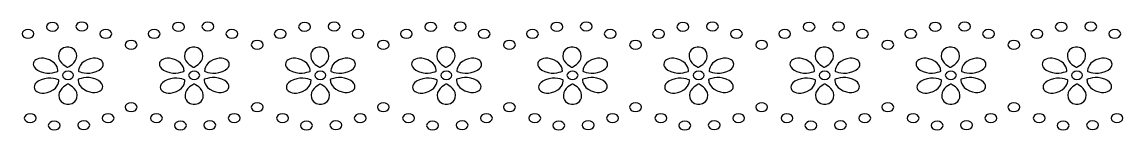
# Model space of a CAD drawing. Header units: centimetres. Extents: x -3 to 12.2, y -0.4 to 0.4.
# Drawn here: x 4.72 to 12.06, y -0.38 to 0.34 of the extents above; entities that cross this region are included whole.
import ezdxf

# ---------------------------------------------------------------- set-up
doc = ezdxf.new("R2010")
doc.units = ezdxf.units.CM
doc.header["$MEASUREMENT"] = 0
doc.layers.add('Layer 1', color=7, linetype='Continuous')

msp = doc.modelspace()

# ---------------------------------------------------------------- linework, layer by layer
at = {"layer": 'Layer 1'}
for points in [[(4.91932, 0.34057), (4.94139, 0.34057), (4.95922, 0.32739), (4.95922, 0.31112), (4.95922, 0.31112), (4.95922, 0.2949), (4.94136, 0.2817), (4.91932, 0.2817), (4.91932, 0.2817), (4.89731, 0.2817), (4.87942, 0.2949), (4.87942, 0.31112), (4.87942, 0.31112), (4.87942, 0.3274), (4.89731, 0.34057), (4.91932, 0.34057)], [(5.07582, 0.3134), (5.07582, 0.32967), (5.09368, 0.34285), (5.11572, 0.34285), (5.11572, 0.34285), (5.13773, 0.34285), (5.15559, 0.32967), (5.15559, 0.3134), (5.15559, 0.3134), (5.15559, 0.29715), (5.13773, 0.284), (5.11572, 0.284), (5.11572, 0.284), (5.09368, 0.28398), (5.07582, 0.29715), (5.07582, 0.3134)], [(5.76006, 0.34057), (5.7821, 0.34057), (5.79996, 0.32739), (5.79996, 0.31112), (5.79996, 0.31112), (5.79996, 0.2949), (5.7821, 0.2817), (5.76006, 0.2817), (5.76006, 0.2817), (5.73805, 0.2817), (5.72013, 0.2949), (5.72013, 0.31112), (5.72013, 0.31112), (5.72013, 0.3274), (5.73805, 0.34057), (5.76006, 0.34057)], [(5.91653, 0.3134), (5.91653, 0.32967), (5.93444, 0.34285), (5.95646, 0.34285), (5.95646, 0.34285), (5.97845, 0.34285), (5.99633, 0.32967), (5.99633, 0.3134), (5.99633, 0.3134), (5.99633, 0.29715), (5.97844, 0.284), (5.95646, 0.284), (5.95646, 0.284), (5.93445, 0.28398), (5.91653, 0.29715), (5.91653, 0.3134)], [(6.6008, 0.34057), (6.62284, 0.34057), (6.6407, 0.32739), (6.6407, 0.31112), (6.6407, 0.31112), (6.6407, 0.2949), (6.62281, 0.2817), (6.6008, 0.2817), (6.6008, 0.2817), (6.57879, 0.2817), (6.5609, 0.2949), (6.5609, 0.31112), (6.5609, 0.31112), (6.5609, 0.3274), (6.57876, 0.34057), (6.6008, 0.34057)], [(6.7573, 0.3134), (6.7573, 0.32967), (6.77516, 0.34285), (6.7972, 0.34285), (6.7972, 0.34285), (6.81921, 0.34285), (6.83707, 0.32967), (6.83707, 0.3134), (6.83707, 0.3134), (6.83707, 0.29715), (6.81918, 0.284), (6.7972, 0.284), (6.7972, 0.284), (6.77513, 0.28398), (6.7573, 0.29715), (6.7573, 0.3134)], [(7.44154, 0.34057), (7.46358, 0.34057), (7.48141, 0.32739), (7.48141, 0.31112), (7.48141, 0.31112), (7.48141, 0.2949), (7.46355, 0.2817), (7.44154, 0.2817), (7.44154, 0.2817), (7.41953, 0.2817), (7.40161, 0.2949), (7.40161, 0.31112), (7.40161, 0.31112), (7.40161, 0.3274), (7.41953, 0.34057), (7.44154, 0.34057)], [(7.59804, 0.3134), (7.59804, 0.32967), (7.61593, 0.34285), (7.63791, 0.34285), (7.63791, 0.34285), (7.65992, 0.34285), (7.67781, 0.32967), (7.67781, 0.3134), (7.67781, 0.3134), (7.67781, 0.29715), (7.65992, 0.284), (7.63791, 0.284), (7.63791, 0.284), (7.61593, 0.28398), (7.59804, 0.29715), (7.59804, 0.3134)], [(8.28225, 0.34057), (8.30429, 0.34057), (8.32215, 0.32739), (8.32215, 0.31112), (8.32215, 0.31112), (8.32215, 0.2949), (8.30429, 0.2817), (8.28225, 0.2817), (8.28225, 0.2817), (8.26024, 0.2817), (8.24235, 0.2949), (8.24235, 0.31112), (8.24235, 0.31112), (8.24235, 0.3274), (8.26024, 0.34057), (8.28225, 0.34057)], [(8.43875, 0.3134), (8.43875, 0.32967), (8.45664, 0.34285), (8.47865, 0.34285), (8.47865, 0.34285), (8.50066, 0.34285), (8.51852, 0.32967), (8.51852, 0.3134), (8.51852, 0.3134), (8.51852, 0.29715), (8.50066, 0.284), (8.47865, 0.284), (8.47865, 0.284), (8.45664, 0.284), (8.43875, 0.29715), (8.43875, 0.3134)], [(9.12302, 0.34057), (9.14506, 0.34057), (9.16287, 0.32739), (9.16287, 0.31112), (9.16287, 0.31112), (9.16287, 0.2949), (9.14506, 0.2817), (9.12302, 0.2817), (9.12302, 0.2817), (9.10101, 0.2817), (9.08312, 0.2949), (9.08312, 0.31112), (9.08312, 0.31112), (9.08312, 0.3274), (9.10101, 0.34057), (9.12302, 0.34057)], [(9.27952, 0.3134), (9.27952, 0.32967), (9.29735, 0.34285), (9.31937, 0.34285), (9.31937, 0.34285), (9.34141, 0.34285), (9.35927, 0.32967), (9.35927, 0.3134), (9.35927, 0.3134), (9.35927, 0.29715), (9.34141, 0.284), (9.31937, 0.284), (9.31937, 0.284), (9.29735, 0.28398), (9.27952, 0.29715), (9.27952, 0.3134)], [(9.96373, 0.34057), (9.9858, 0.34057), (10.00363, 0.32739), (10.00363, 0.31112), (10.00363, 0.31112), (10.00363, 0.2949), (9.98577, 0.2817), (9.96373, 0.2817), (9.96373, 0.2817), (9.94174, 0.2817), (9.92386, 0.2949), (9.92386, 0.31112), (9.92386, 0.31112), (9.92386, 0.3274), (9.94175, 0.34057), (9.96373, 0.34057)], [(10.12023, 0.3134), (10.12023, 0.32967), (10.13812, 0.34285), (10.16013, 0.34285), (10.16013, 0.34285), (10.18214, 0.34285), (10.20003, 0.32967), (10.20003, 0.3134), (10.20003, 0.3134), (10.20003, 0.29715), (10.18214, 0.284), (10.16013, 0.284), (10.16013, 0.284), (10.13809, 0.28398), (10.12023, 0.29715), (10.12023, 0.3134)], [(10.80447, 0.34057), (10.82651, 0.34057), (10.84434, 0.32739), (10.84434, 0.31112), (10.84434, 0.31112), (10.84434, 0.2949), (10.82645, 0.2817), (10.80447, 0.2817), (10.80447, 0.2817), (10.78249, 0.2817), (10.76457, 0.2949), (10.76457, 0.31112), (10.76457, 0.31112), (10.7646, 0.3274), (10.78249, 0.34057), (10.80447, 0.34057)], [(10.96097, 0.3134), (10.96097, 0.32967), (10.97886, 0.34285), (11.00084, 0.34285), (11.00084, 0.34285), (11.02285, 0.34285), (11.04074, 0.32967), (11.04074, 0.3134), (11.04074, 0.3134), (11.04074, 0.29715), (11.02285, 0.284), (11.00084, 0.284), (11.00084, 0.284), (10.97886, 0.28398), (10.96097, 0.29715), (10.96097, 0.3134)], [(11.64519, 0.34057), (11.66726, 0.34057), (11.68509, 0.32739), (11.68509, 0.31112), (11.68509, 0.31112), (11.68509, 0.2949), (11.66723, 0.2817), (11.64519, 0.2817), (11.64519, 0.2817), (11.6232, 0.2817), (11.60532, 0.2949), (11.60532, 0.31112), (11.60532, 0.31112), (11.60531, 0.3274), (11.6232, 0.34057), (11.64519, 0.34057)], [(11.80171, 0.3134), (11.80171, 0.32967), (11.81962, 0.34285), (11.84158, 0.34285), (11.84158, 0.34285), (11.86362, 0.34285), (11.88148, 0.32967), (11.88148, 0.3134), (11.88148, 0.3134), (11.88148, 0.29715), (11.86362, 0.284), (11.84158, 0.284), (11.84158, 0.284), (11.8196, 0.28398), (11.80171, 0.29715), (11.80171, 0.3134)], [(4.71681, 0.2636), (4.71681, 0.27982), (4.73467, 0.293), (4.75668, 0.293), (4.75668, 0.293), (4.77869, 0.293), (4.79658, 0.27982), (4.79658, 0.2636), (4.79658, 0.2636), (4.79658, 0.24733), (4.77869, 0.23415), (4.75668, 0.23415), (4.75668, 0.23415), (4.73467, 0.23415), (4.71681, 0.24733), (4.71681, 0.2636)], [(5.27526, 0.29303), (5.2973, 0.29303), (5.31511, 0.27985), (5.31511, 0.26363), (5.31511, 0.26363), (5.31511, 0.24736), (5.29725, 0.23418), (5.27526, 0.23418), (5.27526, 0.23418), (5.25327, 0.23418), (5.23539, 0.24736), (5.23539, 0.26363), (5.23539, 0.26363), (5.23539, 0.27985), (5.25325, 0.29303), (5.27526, 0.29303)], [(5.44401, 0.16171), (5.422, 0.16171), (5.40411, 0.17491), (5.40411, 0.19116), (5.40411, 0.19116), (5.40411, 0.20741), (5.42202, 0.22058), (5.44401, 0.22058), (5.44401, 0.22058), (5.46605, 0.22058), (5.48391, 0.2074), (5.48391, 0.19116), (5.48391, 0.19116), (5.48391, 0.17492), (5.46605, 0.16171), (5.44401, 0.16171)], [(5.55757, 0.2636), (5.55757, 0.27982), (5.5754, 0.293), (5.59742, 0.293), (5.59742, 0.293), (5.61944, 0.293), (5.63732, 0.27982), (5.63732, 0.2636), (5.63732, 0.2636), (5.63732, 0.24733), (5.61943, 0.23415), (5.59742, 0.23415), (5.59742, 0.23415), (5.57541, 0.23415), (5.55757, 0.24733), (5.55757, 0.2636)], [(6.11598, 0.29303), (6.13802, 0.29303), (6.15588, 0.27985), (6.15588, 0.26363), (6.15588, 0.26363), (6.15588, 0.24736), (6.13799, 0.23418), (6.11598, 0.23418), (6.11598, 0.23418), (6.09399, 0.23418), (6.07611, 0.24736), (6.07611, 0.26363), (6.07611, 0.26363), (6.0761, 0.27985), (6.09396, 0.29303), (6.11598, 0.29303)], [(6.28475, 0.16171), (6.26268, 0.16171), (6.24482, 0.17491), (6.24482, 0.19116), (6.24482, 0.19116), (6.24482, 0.20741), (6.26271, 0.22058), (6.28475, 0.22058), (6.28475, 0.22058), (6.30676, 0.22058), (6.32465, 0.2074), (6.32465, 0.19116), (6.32465, 0.19116), (6.32465, 0.17492), (6.30677, 0.16171), (6.28475, 0.16171)], [(6.39826, 0.2636), (6.39826, 0.27982), (6.41615, 0.293), (6.43816, 0.293), (6.43816, 0.293), (6.46017, 0.293), (6.47803, 0.27982), (6.47803, 0.2636), (6.47803, 0.2636), (6.47803, 0.24733), (6.46017, 0.23415), (6.43816, 0.23415), (6.43816, 0.23415), (6.41615, 0.23415), (6.39826, 0.24733), (6.39826, 0.2636)], [(6.95674, 0.29303), (6.97875, 0.29303), (6.99661, 0.27985), (6.99661, 0.26363), (6.99661, 0.26363), (6.99661, 0.24736), (6.97872, 0.23418), (6.95674, 0.23418), (6.95674, 0.23418), (6.93467, 0.23418), (6.91687, 0.24736), (6.91687, 0.26363), (6.91687, 0.26363), (6.91687, 0.27985), (6.93468, 0.29303), (6.95674, 0.29303)], [(7.12552, 0.16171), (7.10348, 0.16171), (7.08562, 0.17491), (7.08562, 0.19116), (7.08562, 0.19116), (7.08562, 0.20741), (7.10348, 0.22058), (7.12552, 0.22058), (7.12552, 0.22058), (7.14753, 0.22058), (7.16542, 0.2074), (7.16542, 0.19116), (7.16542, 0.19116), (7.16542, 0.17492), (7.14753, 0.16171), (7.12552, 0.16171)], [(7.23903, 0.2636), (7.23903, 0.27982), (7.25689, 0.293), (7.27893, 0.293), (7.27893, 0.293), (7.30094, 0.293), (7.3188, 0.27982), (7.3188, 0.2636), (7.3188, 0.2636), (7.3188, 0.24733), (7.30094, 0.23415), (7.27893, 0.23415), (7.27893, 0.23415), (7.25686, 0.23418), (7.23903, 0.24733), (7.23903, 0.2636)], [(7.79746, 0.29303), (7.81953, 0.29303), (7.83733, 0.27985), (7.83733, 0.26363), (7.83733, 0.26363), (7.83733, 0.24736), (7.8195, 0.23418), (7.79746, 0.23418), (7.79746, 0.23418), (7.77547, 0.23418), (7.75759, 0.24736), (7.75759, 0.26363), (7.75759, 0.26363), (7.75758, 0.27985), (7.77547, 0.29303), (7.79746, 0.29303)], [(7.96623, 0.16171), (7.94422, 0.16171), (7.9263, 0.17491), (7.9263, 0.19116), (7.9263, 0.19116), (7.9263, 0.20741), (7.94421, 0.22058), (7.96623, 0.22058), (7.96623, 0.22058), (7.98825, 0.22058), (8.00613, 0.2074), (8.00613, 0.19116), (8.00613, 0.19116), (8.00613, 0.17492), (7.98825, 0.16171), (7.96623, 0.16171)], [(8.07977, 0.2636), (8.07977, 0.27982), (8.09763, 0.293), (8.11964, 0.293), (8.11964, 0.293), (8.14168, 0.293), (8.15951, 0.27982), (8.15951, 0.2636), (8.15951, 0.2636), (8.15951, 0.24733), (8.14165, 0.23415), (8.11964, 0.23415), (8.11964, 0.23415), (8.09763, 0.23415), (8.07977, 0.24733), (8.07977, 0.2636)], [(8.6382, 0.29303), (8.66021, 0.29303), (8.67807, 0.27985), (8.67807, 0.26363), (8.67807, 0.26363), (8.67807, 0.24736), (8.66018, 0.23418), (8.6382, 0.23418), (8.6382, 0.23418), (8.61616, 0.23418), (8.59833, 0.24736), (8.59833, 0.26363), (8.59833, 0.26363), (8.59835, 0.27985), (8.61616, 0.29303), (8.6382, 0.29303)], [(8.80695, 0.16171), (8.78491, 0.16171), (8.76705, 0.17491), (8.76705, 0.19116), (8.76705, 0.19116), (8.76705, 0.20741), (8.78494, 0.22058), (8.80695, 0.22058), (8.80695, 0.22058), (8.82899, 0.22058), (8.84685, 0.2074), (8.84685, 0.19116), (8.84685, 0.19116), (8.84685, 0.17492), (8.82899, 0.16171), (8.80695, 0.16171)], [(8.92051, 0.2636), (8.92051, 0.27982), (8.93834, 0.293), (8.96038, 0.293), (8.96038, 0.293), (8.98239, 0.293), (9.00028, 0.27982), (9.00028, 0.2636), (9.00028, 0.2636), (9.00028, 0.24733), (8.98237, 0.23415), (8.96038, 0.23415), (8.96038, 0.23415), (8.93834, 0.23418), (8.92051, 0.24733), (8.92051, 0.2636)], [(9.47894, 0.29303), (9.50098, 0.29303), (9.51881, 0.27985), (9.51881, 0.26363), (9.51881, 0.26363), (9.51881, 0.24736), (9.50098, 0.23418), (9.47894, 0.23418), (9.47894, 0.23418), (9.45695, 0.23418), (9.43907, 0.24736), (9.43907, 0.26363), (9.43907, 0.26363), (9.43906, 0.27985), (9.45692, 0.29303), (9.47894, 0.29303)], [(9.64771, 0.16171), (9.62567, 0.16171), (9.60781, 0.17491), (9.60781, 0.19116), (9.60781, 0.19116), (9.60781, 0.20741), (9.6257, 0.22058), (9.64771, 0.22058), (9.64771, 0.22058), (9.66975, 0.22058), (9.68758, 0.2074), (9.68758, 0.19116), (9.68758, 0.19116), (9.68758, 0.17492), (9.66975, 0.16171), (9.64771, 0.16171)], [(9.76125, 0.2636), (9.76125, 0.27982), (9.77911, 0.293), (9.80112, 0.293), (9.80112, 0.293), (9.82313, 0.293), (9.84099, 0.27982), (9.84099, 0.2636), (9.84099, 0.2636), (9.84099, 0.24733), (9.82313, 0.23415), (9.80112, 0.23415), (9.80112, 0.23415), (9.77911, 0.23415), (9.76125, 0.24733), (9.76125, 0.2636)], [(10.31968, 0.29303), (10.34169, 0.29303), (10.35955, 0.27985), (10.35955, 0.26363), (10.35955, 0.26363), (10.35955, 0.24736), (10.34169, 0.23418), (10.31968, 0.23418), (10.31968, 0.23418), (10.29767, 0.23418), (10.27975, 0.24736), (10.27975, 0.26363), (10.27975, 0.26363), (10.27975, 0.27985), (10.29766, 0.29303), (10.31968, 0.29303)], [(10.48843, 0.16171), (10.46639, 0.16171), (10.44856, 0.17491), (10.44856, 0.19116), (10.44856, 0.19116), (10.44856, 0.20741), (10.46642, 0.22058), (10.48843, 0.22058), (10.48843, 0.22058), (10.51047, 0.22058), (10.52833, 0.2074), (10.52833, 0.19116), (10.52833, 0.19116), (10.52833, 0.17492), (10.51047, 0.16171), (10.48843, 0.16171)], [(10.60196, 0.2636), (10.60196, 0.27982), (10.61985, 0.293), (10.64183, 0.293), (10.64183, 0.293), (10.66387, 0.293), (10.68173, 0.27982), (10.68173, 0.2636), (10.68173, 0.2636), (10.68173, 0.24733), (10.66387, 0.23415), (10.64183, 0.23415), (10.64183, 0.23415), (10.61985, 0.23418), (10.60196, 0.24733), (10.60196, 0.2636)], [(11.16042, 0.29303), (11.18246, 0.29303), (11.20029, 0.27985), (11.20029, 0.26363), (11.20029, 0.26363), (11.20029, 0.24736), (11.18243, 0.23418), (11.16042, 0.23418), (11.16042, 0.23418), (11.13838, 0.23418), (11.12057, 0.24736), (11.12057, 0.26363), (11.12057, 0.26363), (11.12057, 0.27985), (11.13838, 0.29303), (11.16042, 0.29303)], [(11.32917, 0.16171), (11.30716, 0.16171), (11.28927, 0.17491), (11.28927, 0.19116), (11.28927, 0.19116), (11.28927, 0.20741), (11.30716, 0.22058), (11.32917, 0.22058), (11.32917, 0.22058), (11.35124, 0.22058), (11.36904, 0.2074), (11.36904, 0.19116), (11.36904, 0.19116), (11.36904, 0.17492), (11.35123, 0.16171), (11.32917, 0.16171)], [(11.4427, 0.2636), (11.4427, 0.27982), (11.46053, 0.293), (11.48257, 0.293), (11.48257, 0.293), (11.50458, 0.293), (11.52244, 0.27982), (11.52244, 0.2636), (11.52244, 0.2636), (11.52244, 0.24733), (11.50455, 0.23415), (11.48257, 0.23415), (11.48257, 0.23415), (11.46053, 0.23418), (11.4427, 0.24733), (11.4427, 0.2636)], [(12.00116, 0.29303), (12.0232, 0.29303), (12.04101, 0.27985), (12.04101, 0.26363), (12.04101, 0.26363), (12.04101, 0.24736), (12.02318, 0.23418), (12.00116, 0.23418), (12.00116, 0.23418), (11.97912, 0.23418), (11.96126, 0.24736), (11.96126, 0.26363), (11.96126, 0.26363), (11.96126, 0.27985), (11.97912, 0.29303), (12.00116, 0.29303)], [(5.0206, 0.17571), (5.03788, 0.17571), (5.08148, 0.16727), (5.08148, 0.11623), (5.08148, 0.11623), (5.08148, 0.06517), (5.0206, 0.0417), (5.0206, 0.0417), (5.0206, 0.0417), (5.0206, 0.0417), (4.95964, 0.06517), (4.95964, 0.11623), (4.95964, 0.11623), (4.95967, 0.16727), (5.0033, 0.17571), (5.0206, 0.17571)], [(5.86131, 0.17571), (5.87861, 0.17571), (5.92224, 0.16727), (5.92224, 0.11623), (5.92224, 0.11623), (5.92224, 0.06517), (5.86131, 0.0417), (5.86131, 0.0417), (5.86131, 0.0417), (5.86131, 0.0417), (5.80038, 0.06517), (5.80038, 0.11623), (5.80038, 0.11623), (5.80043, 0.16727), (5.84404, 0.17571), (5.86131, 0.17571)], [(6.70208, 0.17571), (6.71936, 0.17571), (6.76299, 0.16727), (6.76299, 0.11623), (6.76299, 0.11623), (6.76299, 0.06517), (6.70208, 0.0417), (6.70208, 0.0417), (6.70208, 0.0417), (6.70208, 0.0417), (6.64112, 0.06517), (6.64112, 0.11623), (6.64112, 0.11623), (6.64115, 0.16727), (6.68475, 0.17571), (6.70208, 0.17571)], [(7.54279, 0.17571), (7.56009, 0.17571), (7.60367, 0.16727), (7.60367, 0.11623), (7.60367, 0.11623), (7.60367, 0.06517), (7.54279, 0.0417), (7.54279, 0.0417), (7.54279, 0.0417), (7.54279, 0.0417), (7.48186, 0.06517), (7.48186, 0.11623), (7.48186, 0.11623), (7.48189, 0.16727), (7.52552, 0.17571), (7.54279, 0.17571)], [(8.38353, 0.17571), (8.40081, 0.17571), (8.44441, 0.16727), (8.44441, 0.11623), (8.44441, 0.11623), (8.44441, 0.06517), (8.38353, 0.0417), (8.38353, 0.0417), (8.38353, 0.0417), (8.38353, 0.0417), (8.3226, 0.06517), (8.3226, 0.11623), (8.3226, 0.11623), (8.32265, 0.16727), (8.36623, 0.17571), (8.38353, 0.17571)], [(9.22427, 0.17571), (9.24155, 0.17571), (9.28515, 0.16727), (9.28515, 0.11623), (9.28515, 0.11623), (9.28515, 0.06517), (9.22427, 0.0417), (9.22427, 0.0417), (9.22427, 0.0417), (9.22427, 0.0417), (9.16331, 0.06517), (9.16331, 0.11623), (9.16331, 0.11623), (9.16334, 0.16727), (9.20694, 0.17571), (9.22427, 0.17571)], [(10.06501, 0.17571), (10.08229, 0.17571), (10.12589, 0.16727), (10.12589, 0.11623), (10.12589, 0.11623), (10.12589, 0.06517), (10.06501, 0.0417), (10.06501, 0.0417), (10.06501, 0.0417), (10.06501, 0.0417), (10.0041, 0.06517), (10.0041, 0.11623), (10.0041, 0.11623), (10.00411, 0.16727), (10.04771, 0.17571), (10.06501, 0.17571)], [(10.90578, 0.17571), (10.92303, 0.17571), (10.96663, 0.16727), (10.96663, 0.11623), (10.96663, 0.11623), (10.96663, 0.06517), (10.90578, 0.0417), (10.90578, 0.0417), (10.90578, 0.0417), (10.90578, 0.0417), (10.84485, 0.06517), (10.84485, 0.11623), (10.84485, 0.11623), (10.84485, 0.16727), (10.88842, 0.17571), (10.90578, 0.17571)], [(11.74647, 0.17571), (11.76383, 0.17571), (11.80735, 0.16727), (11.80735, 0.11623), (11.80735, 0.11623), (11.80735, 0.06517), (11.74647, 0.0417), (11.74647, 0.0417), (11.74647, 0.0417), (11.74647, 0.0417), (11.68556, 0.06517), (11.68556, 0.11623), (11.68556, 0.11623), (11.68559, 0.16727), (11.72916, 0.17571), (11.74647, 0.17571)], [(4.89916, 0.09073), (4.95909, 0.06522), (4.95615, 0.01458), (4.95615, 0.01458), (4.95615, 0.01458), (4.95615, 0.01458), (4.89821, -0.01259), (4.83825, 0.01291), (4.83825, 0.01291), (4.77835, 0.03844), (4.79028, 0.07051), (4.79891, 0.0816), (4.79891, 0.0816), (4.80753, 0.0926), (4.83923, 0.11626), (4.89916, 0.09073)], [(5.25089, 0.08125), (5.25952, 0.07022), (5.27142, 0.03812), (5.21152, 0.01259), (5.21152, 0.01259), (5.15159, -0.01292), (5.09365, 0.01426), (5.09365, 0.01426), (5.09365, 0.01426), (5.09365, 0.01426), (5.09074, 0.0649), (5.15059, 0.09041), (5.15059, 0.09041), (5.21052, 0.11594), (5.24222, 0.09231), (5.25089, 0.08125)], [(5.73987, 0.09073), (5.79982, 0.06522), (5.79686, 0.01458), (5.79686, 0.01458), (5.79686, 0.01458), (5.79686, 0.01458), (5.73892, -0.01259), (5.67901, 0.01291), (5.67901, 0.01291), (5.61908, 0.03844), (5.63096, 0.07051), (5.63961, 0.0816), (5.63961, 0.0816), (5.6483, 0.0926), (5.68002, 0.11626), (5.73987, 0.09073)], [(6.09163, 0.08125), (6.10028, 0.07022), (6.11214, 0.03812), (6.05223, 0.01259), (6.05223, 0.01259), (5.99233, -0.01292), (5.93438, 0.01426), (5.93438, 0.01426), (5.93438, 0.01426), (5.93438, 0.01426), (5.93144, 0.0649), (5.99134, 0.09041), (5.99134, 0.09041), (6.05123, 0.11594), (6.08293, 0.09231), (6.09163, 0.08125)], [(6.58064, 0.09073), (6.64059, 0.06522), (6.63763, 0.01458), (6.63763, 0.01458), (6.63763, 0.01458), (6.63763, 0.01458), (6.57969, -0.01259), (6.51973, 0.01291), (6.51973, 0.01291), (6.45985, 0.03844), (6.47173, 0.07051), (6.48041, 0.0816), (6.48041, 0.0816), (6.48899, 0.0926), (6.52071, 0.11626), (6.58064, 0.09073)], [(6.93237, 0.08125), (6.941, 0.07022), (6.95288, 0.03812), (6.893, 0.01259), (6.893, 0.01259), (6.83305, -0.01292), (6.7751, 0.01426), (6.7751, 0.01426), (6.7751, 0.01426), (6.7751, 0.01426), (6.77222, 0.0649), (6.83209, 0.09041), (6.83209, 0.09041), (6.89197, 0.11594), (6.9237, 0.09231), (6.93237, 0.08125)], [(7.42135, 0.09073), (7.48128, 0.06522), (7.47834, 0.01458), (7.47834, 0.01458), (7.47834, 0.01458), (7.47834, 0.01458), (7.4204, -0.01259), (7.36047, 0.01291), (7.36047, 0.01291), (7.30057, 0.03844), (7.31242, 0.07051), (7.3211, 0.0816), (7.3211, 0.0816), (7.32973, 0.0926), (7.36148, 0.11626), (7.42135, 0.09073)], [(7.77311, 0.08125), (7.78171, 0.07022), (7.79359, 0.03812), (7.73369, 0.01259), (7.73369, 0.01259), (7.67381, -0.01292), (7.61587, 0.01426), (7.61587, 0.01426), (7.61587, 0.01426), (7.61587, 0.01426), (7.61293, 0.0649), (7.67281, 0.09041), (7.67281, 0.09041), (7.73271, 0.11594), (7.76444, 0.09231), (7.77311, 0.08125)], [(8.26209, 0.09073), (8.32207, 0.06522), (8.31913, 0.01458), (8.31913, 0.01458), (8.31913, 0.01458), (8.31913, 0.01458), (8.26116, -0.01259), (8.20121, 0.01291), (8.20121, 0.01291), (8.14133, 0.03844), (8.15324, 0.07051), (8.16187, 0.0816), (8.16187, 0.0816), (8.17049, 0.0926), (8.20219, 0.11626), (8.26209, 0.09073)], [(8.61385, 0.08125), (8.62245, 0.07022), (8.63433, 0.03812), (8.57443, 0.01259), (8.57443, 0.01259), (8.51455, -0.01292), (8.45658, 0.01426), (8.45658, 0.01426), (8.45658, 0.01426), (8.45658, 0.01426), (8.45367, 0.0649), (8.51354, 0.09041), (8.51354, 0.09041), (8.57345, 0.11594), (8.60515, 0.09231), (8.61385, 0.08125)], [(9.10286, 0.09073), (9.16279, 0.06522), (9.15982, 0.01458), (9.15982, 0.01458), (9.15982, 0.01458), (9.15982, 0.01458), (9.10188, -0.01259), (9.04192, 0.01291), (9.04192, 0.01291), (8.98204, 0.03844), (8.99395, 0.07051), (9.00258, 0.0816), (9.00258, 0.0816), (9.01123, 0.0926), (9.04296, 0.11626), (9.10286, 0.09073)], [(9.45459, 0.08125), (9.46319, 0.07022), (9.4751, 0.03812), (9.41517, 0.01259), (9.41517, 0.01259), (9.35529, -0.01292), (9.29732, 0.01426), (9.29732, 0.01426), (9.29732, 0.01426), (9.29732, 0.01426), (9.29438, 0.0649), (9.35426, 0.09041), (9.35426, 0.09041), (9.41422, 0.11594), (9.44594, 0.09231), (9.45459, 0.08125)], [(9.94357, 0.09073), (10.00352, 0.06522), (10.00053, 0.01458), (10.00053, 0.01458), (10.00053, 0.01458), (10.00053, 0.01458), (9.94259, -0.01259), (9.88268, 0.01291), (9.88268, 0.01291), (9.82275, 0.03844), (9.83466, 0.07051), (9.84328, 0.0816), (9.84328, 0.0816), (9.85195, 0.0926), (9.8837, 0.11626), (9.94357, 0.09073)], [(10.29533, 0.08125), (10.30393, 0.07022), (10.31586, 0.03812), (10.25588, 0.01259), (10.25588, 0.01259), (10.196, -0.01292), (10.13806, 0.01426), (10.13806, 0.01426), (10.13806, 0.01426), (10.13806, 0.01426), (10.1351, 0.0649), (10.195, 0.09041), (10.195, 0.09041), (10.25493, 0.11594), (10.28663, 0.09231), (10.29533, 0.08125)], [(10.78431, 0.09073), (10.84426, 0.06522), (10.84133, 0.01458), (10.84133, 0.01458), (10.84133, 0.01458), (10.84133, 0.01458), (10.78336, -0.01259), (10.72341, 0.01291), (10.72341, 0.01291), (10.66356, 0.03844), (10.67541, 0.07051), (10.68412, 0.0816), (10.68412, 0.0816), (10.69269, 0.0926), (10.72438, 0.11626), (10.78431, 0.09073)], [(11.13607, 0.08125), (11.14467, 0.07022), (11.1566, 0.03812), (11.0967, 0.01259), (11.0967, 0.01259), (11.0368, -0.01292), (10.9788, 0.01426), (10.9788, 0.01426), (10.9788, 0.01426), (10.9788, 0.01426), (10.97589, 0.0649), (11.03579, 0.09041), (11.03579, 0.09041), (11.09567, 0.11594), (11.1274, 0.09231), (11.13607, 0.08125)], [(11.62505, 0.09073), (11.68498, 0.06522), (11.68201, 0.01458), (11.68201, 0.01458), (11.68201, 0.01458), (11.68201, 0.01458), (11.62409, -0.01259), (11.56416, 0.01291), (11.56416, 0.01291), (11.50426, 0.03844), (11.51616, 0.07051), (11.52479, 0.0816), (11.52479, 0.0816), (11.53343, 0.0926), (11.56515, 0.11626), (11.62505, 0.09073)], [(11.97681, 0.08125), (11.98541, 0.07022), (11.99729, 0.03812), (11.93739, 0.01259), (11.93739, 0.01259), (11.87751, -0.01292), (11.81957, 0.01426), (11.81957, 0.01426), (11.81957, 0.01426), (11.81957, 0.01426), (11.81661, 0.0649), (11.87651, 0.09041), (11.87651, 0.09041), (11.93641, 0.11594), (11.96811, 0.09231), (11.97681, 0.08125)], [(5.06047, -0.01262), (5.06047, -0.0276), (5.04404, -0.03977), (5.02364, -0.03977), (5.02364, -0.03977), (5.00329, -0.03977), (4.98681, -0.02763), (4.98681, -0.01262), (4.98681, -0.01262), (4.98681, 0.00241), (5.00327, 0.01455), (5.02364, 0.01455), (5.02364, 0.01455), (5.04402, 0.01455), (5.06047, 0.00241), (5.06047, -0.01262)], [(5.90124, -0.01262), (5.90124, -0.0276), (5.88473, -0.03977), (5.86436, -0.03977), (5.86436, -0.03977), (5.84404, -0.03977), (5.82756, -0.02763), (5.82756, -0.01262), (5.82756, -0.01262), (5.82756, 0.00241), (5.84404, 0.01455), (5.86436, 0.01455), (5.86436, 0.01455), (5.88473, 0.01455), (5.90124, 0.00241), (5.90124, -0.01262)], [(6.74195, -0.01262), (6.74195, -0.0276), (6.72547, -0.03977), (6.70509, -0.03977), (6.70509, -0.03977), (6.68474, -0.03977), (6.66829, -0.02763), (6.66829, -0.01262), (6.66829, -0.01262), (6.66829, 0.00241), (6.68475, 0.01455), (6.70509, 0.01455), (6.70509, 0.01455), (6.72547, 0.01458), (6.74195, 0.00241), (6.74195, -0.01262)], [(7.58272, -0.01262), (7.58272, -0.0276), (7.56621, -0.03977), (7.54584, -0.03977), (7.54584, -0.03977), (7.52549, -0.03977), (7.50898, -0.02763), (7.50898, -0.01262), (7.50898, -0.01262), (7.50898, 0.00241), (7.52549, 0.01455), (7.54584, 0.01455), (7.54584, 0.01455), (7.56621, 0.01458), (7.58272, 0.00241), (7.58272, -0.01262)], [(8.42343, -0.01262), (8.42343, -0.0276), (8.40695, -0.03977), (8.3866, -0.03977), (8.3866, -0.03977), (8.36625, -0.03977), (8.34969, -0.02763), (8.34969, -0.01262), (8.34969, -0.01262), (8.34969, 0.00241), (8.36623, 0.01455), (8.3866, 0.01455), (8.3866, 0.01455), (8.40692, 0.01455), (8.42343, 0.00241), (8.42343, -0.01262)], [(9.26417, -0.01262), (9.26417, -0.0276), (9.24771, -0.03977), (9.22731, -0.03977), (9.22731, -0.03977), (9.20699, -0.03977), (9.19045, -0.02763), (9.19045, -0.01262), (9.19045, -0.01262), (9.19045, 0.00241), (9.20696, 0.01455), (9.22731, 0.01455), (9.22731, 0.01455), (9.24769, 0.01455), (9.26417, 0.00241), (9.26417, -0.01262)], [(10.10491, -0.01262), (10.10491, -0.0276), (10.08843, -0.03977), (10.06803, -0.03977), (10.06803, -0.03977), (10.04774, -0.03977), (10.03123, -0.02763), (10.03123, -0.01262), (10.03123, -0.01262), (10.03123, 0.00241), (10.04774, 0.01455), (10.06803, 0.01455), (10.06803, 0.01455), (10.0884, 0.01455), (10.10491, 0.00241), (10.10491, -0.01262)], [(10.94563, -0.01262), (10.94563, -0.0276), (10.92917, -0.03977), (10.90877, -0.03977), (10.90877, -0.03977), (10.88845, -0.03977), (10.87197, -0.02763), (10.87197, -0.01262), (10.87197, -0.01262), (10.87197, 0.00241), (10.88845, 0.01455), (10.90877, 0.01455), (10.90877, 0.01455), (10.92914, 0.01455), (10.94563, 0.00241), (10.94563, -0.01262)], [(11.78639, -0.01262), (11.78639, -0.0276), (11.76991, -0.03977), (11.74953, -0.03977), (11.74953, -0.03977), (11.72918, -0.03977), (11.71267, -0.02763), (11.71267, -0.01262), (11.71267, -0.01262), (11.71267, 0.00241), (11.72918, 0.01455), (11.74953, 0.01455), (11.74953, 0.01455), (11.76988, 0.01455), (11.78639, 0.00241), (11.78639, -0.01262)], [(4.80499, -0.11131), (4.79636, -0.10025), (4.78451, -0.06816), (4.84439, -0.0426), (4.84439, -0.0426), (4.90432, -0.01709), (4.96226, -0.04427), (4.96226, -0.04427), (4.96226, -0.04427), (4.96226, -0.04427), (4.9652, -0.09494), (4.90527, -0.12044), (4.90527, -0.12044), (4.84539, -0.14597), (4.81367, -0.12232), (4.80499, -0.11131)], [(5.02364, -0.20548), (5.00636, -0.20548), (4.96273, -0.19701), (4.96273, -0.14598), (4.96273, -0.14598), (4.96273, -0.09495), (5.02364, -0.0715), (5.02364, -0.0715), (5.02364, -0.0715), (5.02364, -0.0715), (5.08452, -0.09497), (5.08452, -0.14598), (5.08452, -0.14598), (5.08452, -0.19699), (5.04097, -0.20548), (5.02364, -0.20548)], [(5.14755, -0.11623), (5.08765, -0.0907), (5.09056, -0.04008), (5.09056, -0.04008), (5.09056, -0.04008), (5.09056, -0.04008), (5.14853, -0.01288), (5.20846, -0.03841), (5.20846, -0.03841), (5.26836, -0.06394), (5.25643, -0.09604), (5.2478, -0.10707), (5.2478, -0.10707), (5.2392, -0.11814), (5.20742, -0.14176), (5.14755, -0.11623)], [(5.64576, -0.11131), (5.63713, -0.10025), (5.62525, -0.06816), (5.68513, -0.0426), (5.68513, -0.0426), (5.74511, -0.01709), (5.80303, -0.04427), (5.80303, -0.04427), (5.80303, -0.04427), (5.80303, -0.04427), (5.80594, -0.09494), (5.74607, -0.12044), (5.74607, -0.12044), (5.68613, -0.14597), (5.65444, -0.12232), (5.64576, -0.11131)], [(5.86438, -0.20548), (5.8471, -0.20548), (5.8035, -0.19701), (5.8035, -0.14598), (5.8035, -0.14598), (5.8035, -0.09495), (5.86438, -0.0715), (5.86438, -0.0715), (5.86438, -0.0715), (5.86438, -0.0715), (5.92531, -0.09497), (5.92531, -0.14598), (5.92531, -0.14598), (5.92531, -0.19699), (5.88171, -0.20548), (5.86438, -0.20548)], [(5.98826, -0.11623), (5.92836, -0.0907), (5.93127, -0.04008), (5.93127, -0.04008), (5.93127, -0.04008), (5.93127, -0.04008), (5.98927, -0.01288), (6.04914, -0.03841), (6.04914, -0.03841), (6.10904, -0.06394), (6.09716, -0.09604), (6.08851, -0.10707), (6.08851, -0.10707), (6.07991, -0.11814), (6.04816, -0.14176), (5.98826, -0.11623)], [(6.48647, -0.11131), (6.47784, -0.10025), (6.46599, -0.06816), (6.52584, -0.0426), (6.52584, -0.0426), (6.58579, -0.01709), (6.64374, -0.04427), (6.64374, -0.04427), (6.64374, -0.04427), (6.64374, -0.04427), (6.64668, -0.09494), (6.58675, -0.12044), (6.58675, -0.12044), (6.52687, -0.14597), (6.49512, -0.12232), (6.48647, -0.11131)], [(6.70512, -0.20548), (6.68782, -0.20548), (6.64421, -0.19701), (6.64421, -0.14598), (6.64421, -0.14598), (6.64421, -0.09495), (6.70512, -0.0715), (6.70512, -0.0715), (6.70512, -0.0715), (6.70512, -0.0715), (6.766, -0.09497), (6.766, -0.14598), (6.766, -0.14598), (6.766, -0.19699), (6.72243, -0.20548), (6.70512, -0.20548)], [(6.829, -0.11623), (6.76912, -0.0907), (6.77201, -0.04008), (6.77201, -0.04008), (6.77201, -0.04008), (6.77201, -0.04008), (6.83003, -0.01288), (6.88986, -0.03841), (6.88986, -0.03841), (6.94981, -0.06394), (6.93791, -0.09604), (6.92931, -0.10707), (6.92931, -0.10707), (6.9206, -0.11814), (6.8889, -0.14176), (6.829, -0.11623)], [(7.32724, -0.11131), (7.31859, -0.10025), (7.30676, -0.06816), (7.36661, -0.0426), (7.36661, -0.0426), (7.42654, -0.01709), (7.48451, -0.04427), (7.48451, -0.04427), (7.48451, -0.04427), (7.48451, -0.04427), (7.48742, -0.09494), (7.42752, -0.12044), (7.42752, -0.12044), (7.36762, -0.14594), (7.33586, -0.12232), (7.32724, -0.11131)], [(7.54584, -0.20548), (7.52856, -0.20548), (7.48496, -0.19701), (7.48496, -0.14598), (7.48496, -0.14598), (7.48496, -0.09495), (7.54584, -0.0715), (7.54584, -0.0715), (7.54584, -0.0715), (7.54584, -0.0715), (7.60675, -0.09497), (7.60675, -0.14598), (7.60675, -0.14598), (7.60675, -0.19699), (7.56319, -0.20548), (7.54584, -0.20548)], [(7.66974, -0.11623), (7.60984, -0.0907), (7.61278, -0.04008), (7.61278, -0.04008), (7.61278, -0.04008), (7.61278, -0.04008), (7.67075, -0.01288), (7.73063, -0.03841), (7.73063, -0.03841), (7.79056, -0.06394), (7.77865, -0.09604), (7.77005, -0.10707), (7.77005, -0.10707), (7.76139, -0.11814), (7.72964, -0.14176), (7.66974, -0.11623)], [(8.16798, -0.11131), (8.15933, -0.10025), (8.14745, -0.06816), (8.20732, -0.0426), (8.20732, -0.0426), (8.26727, -0.01709), (8.32524, -0.04427), (8.32524, -0.04427), (8.32524, -0.04427), (8.32524, -0.04427), (8.32812, -0.09494), (8.2682, -0.12044), (8.2682, -0.12044), (8.20833, -0.14597), (8.17663, -0.12232), (8.16798, -0.11131)], [(8.38663, -0.20548), (8.3693, -0.20548), (8.32572, -0.19701), (8.32572, -0.14598), (8.32572, -0.14598), (8.32572, -0.09495), (8.38663, -0.0715), (8.38663, -0.0715), (8.38663, -0.0715), (8.38663, -0.0715), (8.44751, -0.09497), (8.44751, -0.14598), (8.44751, -0.14598), (8.44751, -0.19698), (8.40393, -0.20548), (8.38663, -0.20548)], [(8.51048, -0.11623), (8.45055, -0.0907), (8.45352, -0.04008), (8.45352, -0.04008), (8.45352, -0.04008), (8.45352, -0.04008), (8.51149, -0.01288), (8.57134, -0.03841), (8.57134, -0.03841), (8.63132, -0.06394), (8.61936, -0.09604), (8.61079, -0.10707), (8.61079, -0.10707), (8.60211, -0.11814), (8.57038, -0.14176), (8.51048, -0.11623)], [(9.00869, -0.11131), (9.00009, -0.10025), (8.98824, -0.06816), (9.04806, -0.0426), (9.04806, -0.0426), (9.10799, -0.01709), (9.16596, -0.04427), (9.16596, -0.04427), (9.16596, -0.04427), (9.16596, -0.04427), (9.1689, -0.09494), (9.10897, -0.12044), (9.10897, -0.12044), (9.04909, -0.14597), (9.01734, -0.12232), (9.00869, -0.11131)], [(9.22732, -0.20548), (9.21004, -0.20548), (9.16647, -0.19701), (9.16647, -0.14598), (9.16647, -0.14598), (9.16647, -0.09495), (9.22732, -0.0715), (9.22732, -0.0715), (9.22732, -0.0715), (9.22732, -0.0715), (9.28823, -0.09497), (9.28823, -0.14598), (9.28823, -0.14598), (9.28823, -0.19699), (9.24467, -0.20548), (9.22732, -0.20548)], [(9.35122, -0.11623), (9.29129, -0.0907), (9.29423, -0.04008), (9.29423, -0.04008), (9.29423, -0.04008), (9.29423, -0.04008), (9.35223, -0.01288), (9.41213, -0.03841), (9.41213, -0.03841), (9.47206, -0.06394), (9.46013, -0.09604), (9.4515, -0.10707), (9.4515, -0.10707), (9.44285, -0.11814), (9.41112, -0.14176), (9.35122, -0.11623)], [(9.84946, -0.11131), (9.84081, -0.10025), (9.82895, -0.06816), (9.8888, -0.0426), (9.8888, -0.0426), (9.94875, -0.01709), (10.0067, -0.04427), (10.0067, -0.04427), (10.0067, -0.04427), (10.0067, -0.04427), (10.00964, -0.09494), (9.94974, -0.12044), (9.94974, -0.12044), (9.88984, -0.14594), (9.85811, -0.12232), (9.84946, -0.11131)], [(10.06803, -0.20548), (10.05075, -0.20548), (10.00718, -0.19701), (10.00718, -0.14598), (10.00718, -0.14598), (10.00718, -0.09495), (10.06803, -0.0715), (10.06803, -0.0715), (10.06803, -0.0715), (10.06803, -0.0715), (10.12896, -0.09497), (10.12896, -0.14598), (10.12896, -0.14598), (10.12896, -0.19699), (10.08539, -0.20548), (10.06803, -0.20548)], [(10.19196, -0.11623), (10.13206, -0.0907), (10.13497, -0.04008), (10.13497, -0.04008), (10.13497, -0.04008), (10.13497, -0.04008), (10.19297, -0.01288), (10.25282, -0.03841), (10.25282, -0.03841), (10.31275, -0.06394), (10.30084, -0.09604), (10.29224, -0.10707), (10.29224, -0.10707), (10.28359, -0.11814), (10.25186, -0.14176), (10.19196, -0.11623)], [(10.69015, -0.11131), (10.68152, -0.10025), (10.66967, -0.06816), (10.72955, -0.0426), (10.72955, -0.0426), (10.78948, -0.01709), (10.84745, -0.04427), (10.84745, -0.04427), (10.84745, -0.04427), (10.84745, -0.04427), (10.85036, -0.09494), (10.79043, -0.12044), (10.79043, -0.12044), (10.73055, -0.14597), (10.6988, -0.12232), (10.69015, -0.11131)], [(10.9088, -0.20548), (10.8915, -0.20548), (10.84789, -0.19701), (10.84789, -0.14598), (10.84789, -0.14598), (10.84789, -0.09495), (10.9088, -0.0715), (10.9088, -0.0715), (10.9088, -0.0715), (10.9088, -0.0715), (10.96973, -0.09497), (10.96973, -0.14598), (10.96973, -0.14598), (10.96973, -0.19699), (10.92613, -0.20548), (10.9088, -0.20548)], [(11.0327, -0.11623), (10.9728, -0.0907), (10.97568, -0.04008), (10.97568, -0.04008), (10.97568, -0.04008), (10.97568, -0.04008), (11.03368, -0.01288), (11.09355, -0.03841), (11.09355, -0.03841), (11.15348, -0.06394), (11.14157, -0.09604), (11.13295, -0.10707), (11.13295, -0.10707), (11.1243, -0.11814), (11.09258, -0.14176), (11.0327, -0.11623)], [(11.53091, -0.11131), (11.52226, -0.10025), (11.51043, -0.06816), (11.57023, -0.0426), (11.57023, -0.0426), (11.63026, -0.01709), (11.68815, -0.04427), (11.68815, -0.04427), (11.68815, -0.04427), (11.68815, -0.04427), (11.69109, -0.09494), (11.63119, -0.12044), (11.63119, -0.12044), (11.57129, -0.14594), (11.53956, -0.12232), (11.53091, -0.11131)], [(11.74954, -0.20548), (11.73226, -0.20548), (11.68866, -0.19701), (11.68866, -0.14598), (11.68866, -0.14598), (11.68866, -0.09495), (11.74954, -0.0715), (11.74954, -0.0715), (11.74954, -0.0715), (11.74954, -0.0715), (11.81045, -0.09497), (11.81045, -0.14598), (11.81045, -0.14598), (11.81045, -0.19699), (11.76687, -0.20548), (11.74954, -0.20548)], [(11.87342, -0.11623), (11.81352, -0.0907), (11.81643, -0.04008), (11.81643, -0.04008), (11.81643, -0.04008), (11.81643, -0.04008), (11.87443, -0.01288), (11.93433, -0.03841), (11.93433, -0.03841), (11.99423, -0.06394), (11.98235, -0.09604), (11.9737, -0.10707), (11.9737, -0.10707), (11.96507, -0.11814), (11.93332, -0.14176), (11.87342, -0.11623)], [(5.44401, -0.25485), (5.422, -0.25485), (5.40411, -0.2417), (5.40411, -0.22543), (5.40411, -0.22543), (5.40411, -0.20921), (5.42202, -0.19601), (5.44401, -0.19601), (5.44401, -0.19601), (5.46605, -0.19601), (5.48391, -0.20921), (5.48391, -0.22543), (5.48391, -0.22543), (5.48391, -0.2417), (5.46605, -0.25485), (5.44401, -0.25485)], [(6.28475, -0.25485), (6.26268, -0.25485), (6.24482, -0.2417), (6.24482, -0.22543), (6.24482, -0.22543), (6.24482, -0.20921), (6.26271, -0.19601), (6.28475, -0.19601), (6.28475, -0.19601), (6.30676, -0.19601), (6.32465, -0.20921), (6.32465, -0.22543), (6.32465, -0.22543), (6.32465, -0.2417), (6.30677, -0.25485), (6.28475, -0.25485)], [(7.12552, -0.25485), (7.10348, -0.25485), (7.08562, -0.2417), (7.08562, -0.22543), (7.08562, -0.22543), (7.08562, -0.20921), (7.10348, -0.19601), (7.12552, -0.19601), (7.12552, -0.19601), (7.14753, -0.19601), (7.16542, -0.20921), (7.16542, -0.22543), (7.16542, -0.22543), (7.16539, -0.2417), (7.14753, -0.25485), (7.12552, -0.25485)], [(7.96623, -0.25485), (7.94422, -0.25485), (7.9263, -0.2417), (7.9263, -0.22543), (7.9263, -0.22543), (7.9263, -0.20921), (7.94421, -0.19601), (7.96623, -0.19601), (7.96623, -0.19601), (7.98825, -0.19601), (8.00613, -0.20921), (8.00613, -0.22543), (8.00613, -0.22543), (8.00613, -0.2417), (7.98825, -0.25485), (7.96623, -0.25485)], [(8.80695, -0.25485), (8.78491, -0.25485), (8.76705, -0.2417), (8.76705, -0.22543), (8.76705, -0.22543), (8.76705, -0.20921), (8.78494, -0.19601), (8.80695, -0.19601), (8.80695, -0.19601), (8.82899, -0.19601), (8.84685, -0.20921), (8.84685, -0.22543), (8.84685, -0.22543), (8.84685, -0.2417), (8.82899, -0.25485), (8.80695, -0.25485)], [(9.64771, -0.25485), (9.62567, -0.25485), (9.60781, -0.2417), (9.60781, -0.22543), (9.60781, -0.22543), (9.60781, -0.20921), (9.6257, -0.19601), (9.64771, -0.19601), (9.64771, -0.19601), (9.66975, -0.19601), (9.68758, -0.20921), (9.68758, -0.22543), (9.68758, -0.22543), (9.68759, -0.2417), (9.66975, -0.25485), (9.64771, -0.25485)], [(10.48843, -0.25485), (10.46639, -0.25485), (10.44856, -0.2417), (10.44856, -0.22543), (10.44856, -0.22543), (10.44856, -0.20921), (10.46642, -0.19601), (10.48843, -0.19601), (10.48843, -0.19601), (10.51047, -0.19601), (10.52833, -0.20921), (10.52833, -0.22543), (10.52833, -0.22543), (10.52833, -0.2417), (10.51047, -0.25485), (10.48843, -0.25485)], [(11.32917, -0.25485), (11.30716, -0.25485), (11.28927, -0.2417), (11.28927, -0.22543), (11.28927, -0.22543), (11.28927, -0.20921), (11.30716, -0.19601), (11.32917, -0.19601), (11.32917, -0.19601), (11.35124, -0.19601), (11.36904, -0.20921), (11.36904, -0.22543), (11.36904, -0.22543), (11.36904, -0.2417), (11.35123, -0.25485), (11.32917, -0.25485)], [(4.77205, -0.32729), (4.74998, -0.32729), (4.73215, -0.31414), (4.73215, -0.29787), (4.73215, -0.29787), (4.73215, -0.28162), (4.75001, -0.26847), (4.77205, -0.26847), (4.77205, -0.26847), (4.79404, -0.26847), (4.81195, -0.28165), (4.81195, -0.29787), (4.81195, -0.29787), (4.81195, -0.31411), (4.79404, -0.32729), (4.77205, -0.32729)], [(5.29058, -0.32729), (5.26857, -0.32729), (5.25071, -0.31414), (5.25071, -0.29787), (5.25071, -0.29787), (5.25071, -0.28162), (5.2686, -0.26847), (5.29058, -0.26847), (5.29058, -0.26847), (5.31262, -0.26847), (5.33048, -0.28165), (5.33048, -0.29787), (5.33048, -0.29787), (5.33048, -0.31411), (5.31262, -0.32729), (5.29058, -0.32729)], [(5.61282, -0.32729), (5.59075, -0.32729), (5.57292, -0.31414), (5.57292, -0.29787), (5.57292, -0.29787), (5.57292, -0.28162), (5.59078, -0.26847), (5.61282, -0.26847), (5.61282, -0.26847), (5.63481, -0.26847), (5.65269, -0.28165), (5.65269, -0.29787), (5.65269, -0.29787), (5.65269, -0.31411), (5.6348, -0.32729), (5.61282, -0.32729)], [(6.13132, -0.32729), (6.10928, -0.32729), (6.09147, -0.31414), (6.09147, -0.29787), (6.09147, -0.29787), (6.09147, -0.28162), (6.1093, -0.26847), (6.13132, -0.26847), (6.13132, -0.26847), (6.15334, -0.26847), (6.17119, -0.28165), (6.17119, -0.29787), (6.17119, -0.29787), (6.17122, -0.31411), (6.15334, -0.32729), (6.13132, -0.32729)], [(6.4535, -0.32729), (6.43146, -0.32729), (6.41365, -0.31414), (6.41365, -0.29787), (6.41365, -0.29787), (6.41365, -0.28162), (6.43148, -0.26847), (6.4535, -0.26847), (6.4535, -0.26847), (6.47554, -0.26847), (6.49343, -0.28165), (6.49343, -0.29787), (6.49343, -0.29787), (6.49343, -0.31411), (6.47554, -0.32729), (6.4535, -0.32729)], [(6.97209, -0.32729), (6.95005, -0.32729), (6.93219, -0.31414), (6.93219, -0.29787), (6.93219, -0.29787), (6.93219, -0.28162), (6.95008, -0.26847), (6.97209, -0.26847), (6.97209, -0.26847), (6.9941, -0.26847), (7.01194, -0.28165), (7.01194, -0.29787), (7.01194, -0.29787), (7.01196, -0.31411), (6.9941, -0.32729), (6.97209, -0.32729)], [(7.29424, -0.32729), (7.27223, -0.32729), (7.25437, -0.31414), (7.25437, -0.29787), (7.25437, -0.29787), (7.25437, -0.28162), (7.27223, -0.26847), (7.29424, -0.26847), (7.29424, -0.26847), (7.31625, -0.26847), (7.33414, -0.28165), (7.33414, -0.29787), (7.33414, -0.29787), (7.33414, -0.31411), (7.31628, -0.32729), (7.29424, -0.32729)], [(7.8128, -0.32729), (7.79076, -0.32729), (7.77295, -0.31414), (7.77295, -0.29787), (7.77295, -0.29787), (7.77295, -0.28162), (7.79078, -0.26847), (7.8128, -0.26847), (7.8128, -0.26847), (7.83484, -0.26847), (7.85273, -0.28165), (7.85273, -0.29787), (7.85273, -0.29787), (7.85273, -0.31411), (7.83484, -0.32729), (7.8128, -0.32729)], [(8.13504, -0.32729), (8.11295, -0.32729), (8.09511, -0.31414), (8.09511, -0.29787), (8.09511, -0.29787), (8.09511, -0.28162), (8.11297, -0.26847), (8.13504, -0.26847), (8.13504, -0.26847), (8.157, -0.26847), (8.17491, -0.28165), (8.17491, -0.29787), (8.17491, -0.29787), (8.17491, -0.31411), (8.157, -0.32729), (8.13504, -0.32729)], [(8.65354, -0.32729), (8.6315, -0.32729), (8.61364, -0.31414), (8.61364, -0.29787), (8.61364, -0.29787), (8.61364, -0.28162), (8.63153, -0.26847), (8.65354, -0.26847), (8.65354, -0.26847), (8.67558, -0.26847), (8.69344, -0.28165), (8.69344, -0.29787), (8.69344, -0.29787), (8.69344, -0.31411), (8.67558, -0.32729), (8.65354, -0.32729)], [(8.97573, -0.32729), (8.95372, -0.32729), (8.93586, -0.31414), (8.93586, -0.29787), (8.93586, -0.29787), (8.93586, -0.28162), (8.95372, -0.26847), (8.97573, -0.26847), (8.97573, -0.26847), (8.99772, -0.26847), (9.01563, -0.28165), (9.01563, -0.29787), (9.01563, -0.29787), (9.01562, -0.31411), (8.99774, -0.32729), (8.97573, -0.32729)], [(9.49428, -0.32729), (9.47227, -0.32729), (9.45438, -0.31414), (9.45438, -0.29787), (9.45438, -0.29787), (9.45438, -0.28162), (9.47229, -0.26847), (9.49428, -0.26847), (9.49428, -0.26847), (9.51627, -0.26847), (9.53421, -0.28165), (9.53421, -0.29787), (9.53421, -0.29787), (9.53421, -0.31411), (9.5163, -0.32729), (9.49428, -0.32729)], [(9.81649, -0.32729), (9.79445, -0.32729), (9.77659, -0.31414), (9.77659, -0.29787), (9.77659, -0.29787), (9.77659, -0.28162), (9.79448, -0.26847), (9.81649, -0.26847), (9.81649, -0.26847), (9.83848, -0.26847), (9.85636, -0.28165), (9.85636, -0.29787), (9.85636, -0.29787), (9.85634, -0.31411), (9.8385, -0.32729), (9.81649, -0.32729)], [(10.335, -0.32729), (10.31299, -0.32729), (10.29513, -0.31414), (10.29513, -0.29787), (10.29513, -0.29787), (10.29513, -0.28162), (10.31299, -0.26847), (10.335, -0.26847), (10.335, -0.26847), (10.35704, -0.26847), (10.37487, -0.28165), (10.37487, -0.29787), (10.37487, -0.29787), (10.37489, -0.31411), (10.35704, -0.32729), (10.335, -0.32729)], [(10.65721, -0.32729), (10.63514, -0.32729), (10.61736, -0.31414), (10.61736, -0.29787), (10.61736, -0.29787), (10.61736, -0.28162), (10.63517, -0.26847), (10.65721, -0.26847), (10.65721, -0.26847), (10.67922, -0.26847), (10.69711, -0.28165), (10.69711, -0.29787), (10.69711, -0.29787), (10.6971, -0.31411), (10.67922, -0.32729), (10.65721, -0.32729)], [(11.17579, -0.32729), (11.15375, -0.32729), (11.13589, -0.31414), (11.13589, -0.29787), (11.13589, -0.29787), (11.13589, -0.28162), (11.15375, -0.26847), (11.17579, -0.26847), (11.17579, -0.26847), (11.1978, -0.26847), (11.21564, -0.28165), (11.21564, -0.29787), (11.21564, -0.29787), (11.21563, -0.31411), (11.1978, -0.32729), (11.17579, -0.32729)], [(11.49794, -0.32729), (11.47587, -0.32729), (11.45804, -0.31414), (11.45804, -0.29787), (11.45804, -0.29787), (11.45804, -0.28162), (11.4759, -0.26847), (11.49794, -0.26847), (11.49794, -0.26847), (11.51993, -0.26847), (11.53784, -0.28165), (11.53784, -0.29787), (11.53784, -0.29787), (11.53784, -0.31411), (11.51993, -0.32729), (11.49794, -0.32729)], [(12.0165, -0.32729), (11.99449, -0.32729), (11.97663, -0.31414), (11.97663, -0.29787), (11.97663, -0.29787), (11.97663, -0.28162), (11.99449, -0.26847), (12.0165, -0.26847), (12.0165, -0.26847), (12.03851, -0.26847), (12.05637, -0.28165), (12.05637, -0.29787), (12.05637, -0.29787), (12.0564, -0.31411), (12.03852, -0.32729), (12.0165, -0.32729)], [(4.93162, -0.37711), (4.90961, -0.37711), (4.89169, -0.36391), (4.89169, -0.34769), (4.89169, -0.34769), (4.89169, -0.33144), (4.9096, -0.31824), (4.93162, -0.31824), (4.93162, -0.31824), (4.95364, -0.31824), (4.97147, -0.33144), (4.97147, -0.34769), (4.97147, -0.34769), (4.97144, -0.36391), (4.95363, -0.37711), (4.93162, -0.37711)], [(5.12797, -0.37486), (5.10598, -0.37486), (5.08812, -0.36166), (5.08812, -0.34541), (5.08812, -0.34541), (5.08812, -0.32919), (5.10598, -0.31599), (5.12797, -0.31599), (5.12797, -0.31599), (5.15001, -0.31599), (5.1679, -0.32919), (5.1679, -0.34541), (5.1679, -0.34541), (5.16787, -0.36166), (5.15001, -0.37486), (5.12797, -0.37486)], [(5.77234, -0.37711), (5.75033, -0.37711), (5.73247, -0.36391), (5.73247, -0.34769), (5.73247, -0.34769), (5.73247, -0.33144), (5.75033, -0.31824), (5.77234, -0.31824), (5.77234, -0.31824), (5.79435, -0.31824), (5.81224, -0.33144), (5.81224, -0.34769), (5.81224, -0.34769), (5.81223, -0.36391), (5.79435, -0.37711), (5.77234, -0.37711)], [(5.96874, -0.37486), (5.9467, -0.37486), (5.92884, -0.36166), (5.92884, -0.34541), (5.92884, -0.34541), (5.92884, -0.32919), (5.94673, -0.31599), (5.96874, -0.31599), (5.96874, -0.31599), (5.99075, -0.31599), (6.00861, -0.32919), (6.00861, -0.34541), (6.00861, -0.34541), (6.00861, -0.36166), (5.99075, -0.37486), (5.96874, -0.37486)], [(6.61305, -0.37711), (6.59106, -0.37711), (6.57318, -0.36391), (6.57318, -0.34769), (6.57318, -0.34769), (6.57318, -0.33144), (6.59109, -0.31824), (6.61305, -0.31824), (6.61305, -0.31824), (6.63512, -0.31824), (6.65295, -0.33144), (6.65295, -0.34769), (6.65295, -0.34769), (6.65295, -0.36391), (6.63512, -0.37711), (6.61305, -0.37711)], [(6.80942, -0.37486), (6.78741, -0.37486), (6.76957, -0.36166), (6.76957, -0.34541), (6.76957, -0.34541), (6.76957, -0.32919), (6.78743, -0.31599), (6.80942, -0.31599), (6.80942, -0.31599), (6.83149, -0.31599), (6.84935, -0.32919), (6.84935, -0.34541), (6.84935, -0.34541), (6.84935, -0.36166), (6.83149, -0.37486), (6.80942, -0.37486)], [(7.45382, -0.37711), (7.43181, -0.37711), (7.41392, -0.36391), (7.41392, -0.34769), (7.41392, -0.34769), (7.41392, -0.33144), (7.43183, -0.31824), (7.45382, -0.31824), (7.45382, -0.31824), (7.47583, -0.31824), (7.49372, -0.33144), (7.49372, -0.34769), (7.49372, -0.34769), (7.49371, -0.36391), (7.47583, -0.37711), (7.45382, -0.37711)], [(7.65022, -0.37486), (7.62818, -0.37486), (7.61032, -0.36166), (7.61032, -0.34541), (7.61032, -0.34541), (7.61032, -0.32919), (7.62821, -0.31599), (7.65022, -0.31599), (7.65022, -0.31599), (7.67223, -0.31599), (7.69009, -0.32919), (7.69009, -0.34541), (7.69009, -0.34541), (7.69006, -0.36166), (7.67223, -0.37486), (7.65022, -0.37486)], [(8.29453, -0.37711), (8.27252, -0.37711), (8.25466, -0.36391), (8.25466, -0.34769), (8.25466, -0.34769), (8.25466, -0.33144), (8.27255, -0.31824), (8.29453, -0.31824), (8.29453, -0.31824), (8.31654, -0.31824), (8.33443, -0.33144), (8.33443, -0.34769), (8.33443, -0.34769), (8.33443, -0.36391), (8.31654, -0.37711), (8.29453, -0.37711)], [(8.49093, -0.37486), (8.46892, -0.37486), (8.45103, -0.36166), (8.45103, -0.34541), (8.45103, -0.34541), (8.45103, -0.32919), (8.46894, -0.31599), (8.49093, -0.31599), (8.49093, -0.31599), (8.51297, -0.31599), (8.53086, -0.32919), (8.53086, -0.34541), (8.53086, -0.34541), (8.53085, -0.36166), (8.51297, -0.37486), (8.49093, -0.37486)], [(9.13527, -0.37711), (9.11328, -0.37711), (9.0954, -0.36391), (9.0954, -0.34769), (9.0954, -0.34769), (9.0954, -0.33144), (9.11331, -0.31824), (9.13527, -0.31824), (9.13527, -0.31824), (9.15734, -0.31824), (9.17517, -0.33144), (9.17517, -0.34769), (9.17517, -0.34769), (9.17514, -0.36391), (9.15734, -0.37711), (9.13527, -0.37711)], [(9.33164, -0.37486), (9.30963, -0.37486), (9.29174, -0.36166), (9.29174, -0.34541), (9.29174, -0.34541), (9.29174, -0.32919), (9.30963, -0.31599), (9.33164, -0.31599), (9.33164, -0.31599), (9.35368, -0.31599), (9.37157, -0.32919), (9.37157, -0.34541), (9.37157, -0.34541), (9.37157, -0.36166), (9.35368, -0.37486), (9.33164, -0.37486)], [(9.97601, -0.37711), (9.954, -0.37711), (9.93614, -0.36391), (9.93614, -0.34769), (9.93614, -0.34769), (9.93614, -0.33144), (9.95403, -0.31824), (9.97601, -0.31824), (9.97601, -0.31824), (9.99802, -0.31824), (10.01594, -0.33144), (10.01594, -0.34769), (10.01594, -0.34769), (10.01593, -0.36391), (9.99802, -0.37711), (9.97601, -0.37711)], [(10.17241, -0.37486), (10.15037, -0.37486), (10.13251, -0.36166), (10.13251, -0.34541), (10.13251, -0.34541), (10.13251, -0.32919), (10.1504, -0.31599), (10.17241, -0.31599), (10.17241, -0.31599), (10.19445, -0.31599), (10.21228, -0.32919), (10.21228, -0.34541), (10.21228, -0.34541), (10.21228, -0.36166), (10.19445, -0.37486), (10.17241, -0.37486)], [(10.81672, -0.37711), (10.79476, -0.37711), (10.77685, -0.36391), (10.77685, -0.34769), (10.77685, -0.34769), (10.77685, -0.33144), (10.79479, -0.31824), (10.81672, -0.31824), (10.81672, -0.31824), (10.83876, -0.31824), (10.85662, -0.33144), (10.85662, -0.34769), (10.85662, -0.34769), (10.85662, -0.36391), (10.83876, -0.37711), (10.81672, -0.37711)], [(11.01312, -0.37486), (10.99108, -0.37486), (10.97325, -0.36166), (10.97325, -0.34541), (10.97325, -0.34541), (10.97325, -0.32919), (10.99111, -0.31599), (11.01312, -0.31599), (11.01312, -0.31599), (11.03516, -0.31599), (11.05305, -0.32919), (11.05305, -0.34541), (11.05305, -0.34541), (11.05305, -0.36166), (11.03516, -0.37486), (11.01312, -0.37486)], [(11.65749, -0.37711), (11.6355, -0.37711), (11.61756, -0.36391), (11.61756, -0.34769), (11.61756, -0.34769), (11.61756, -0.33144), (11.6355, -0.31824), (11.65749, -0.31824), (11.65749, -0.31824), (11.67953, -0.31824), (11.69739, -0.33144), (11.69739, -0.34769), (11.69739, -0.34769), (11.69736, -0.36391), (11.67953, -0.37711), (11.65749, -0.37711)], [(11.85389, -0.37486), (11.83185, -0.37486), (11.81396, -0.36166), (11.81396, -0.34541), (11.81396, -0.34541), (11.81396, -0.32919), (11.83185, -0.31599), (11.85389, -0.31599), (11.85389, -0.31599), (11.8759, -0.31599), (11.89376, -0.32919), (11.89376, -0.34541), (11.89376, -0.34541), (11.89376, -0.36166), (11.87593, -0.37486), (11.85389, -0.37486)]]:
    msp.add_open_spline(points, degree=3, knots=[0, 0, 0, 0, 0.2, 0.2, 0.2, 0.2, 0.4, 0.4, 0.4, 0.4, 0.6, 0.6, 0.6, 0.6, 1, 1, 1, 1], dxfattribs=at)

doc.saveas('drawing.dxf')
